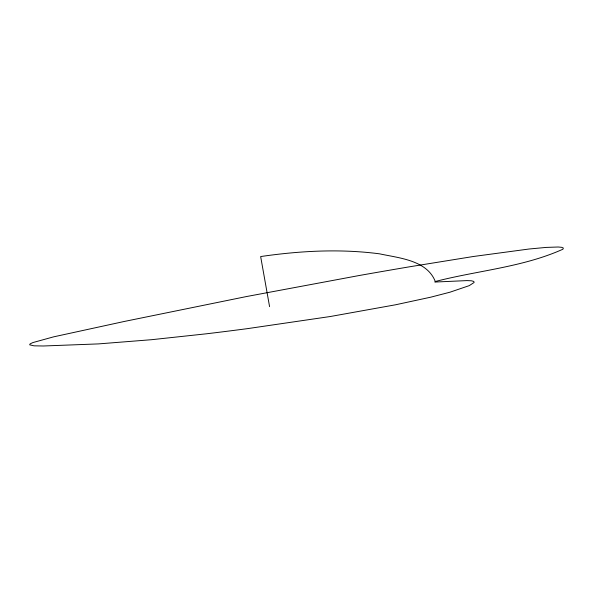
<?xml version="1.0" encoding="UTF-8"?>
<svg xmlns="http://www.w3.org/2000/svg" width="593" height="593" viewBox="0 0 593 593"><rect width="100%" height="100%" fill="white"/><g stroke="black" fill="none" stroke-linecap="round" stroke-linejoin="round"><path stroke-width="0.89" d="M435.292 281.505L434.847 282.046L466.965 280.6L471.398 280.793L473.785 281.43L474.133 282.483L469.241 285.641L449.968 292.201L430.77 297.175L395.464 304.802L330.316 316.514L247.34 328.655A429.94 29.991 -10.1 0 1 206.127 333.829L151.645 339.693L98.475 343.903L43.282 345.993L33.986 345.823L29.65 344.815L30.147 343.873L32.837 342.584L53.637 336.846L124.345 321.45L246.303 296.582L359.491 275.463A429.94 29.991 -10.1 0 1 410.163 266.694L473.34 256.502L529.104 249.008L546.272 247.407L558.213 247.007L561.734 247.333L563.35 248.067L562.92 249.216C522.737 267.258 477.669 270.549 435.292 281.505C426.975 260.134 399.037 258.059 379.616 253.841C340.115 248.637 299.969 250.839 260.653 256.554L269.578 306.655"/></g></svg>
